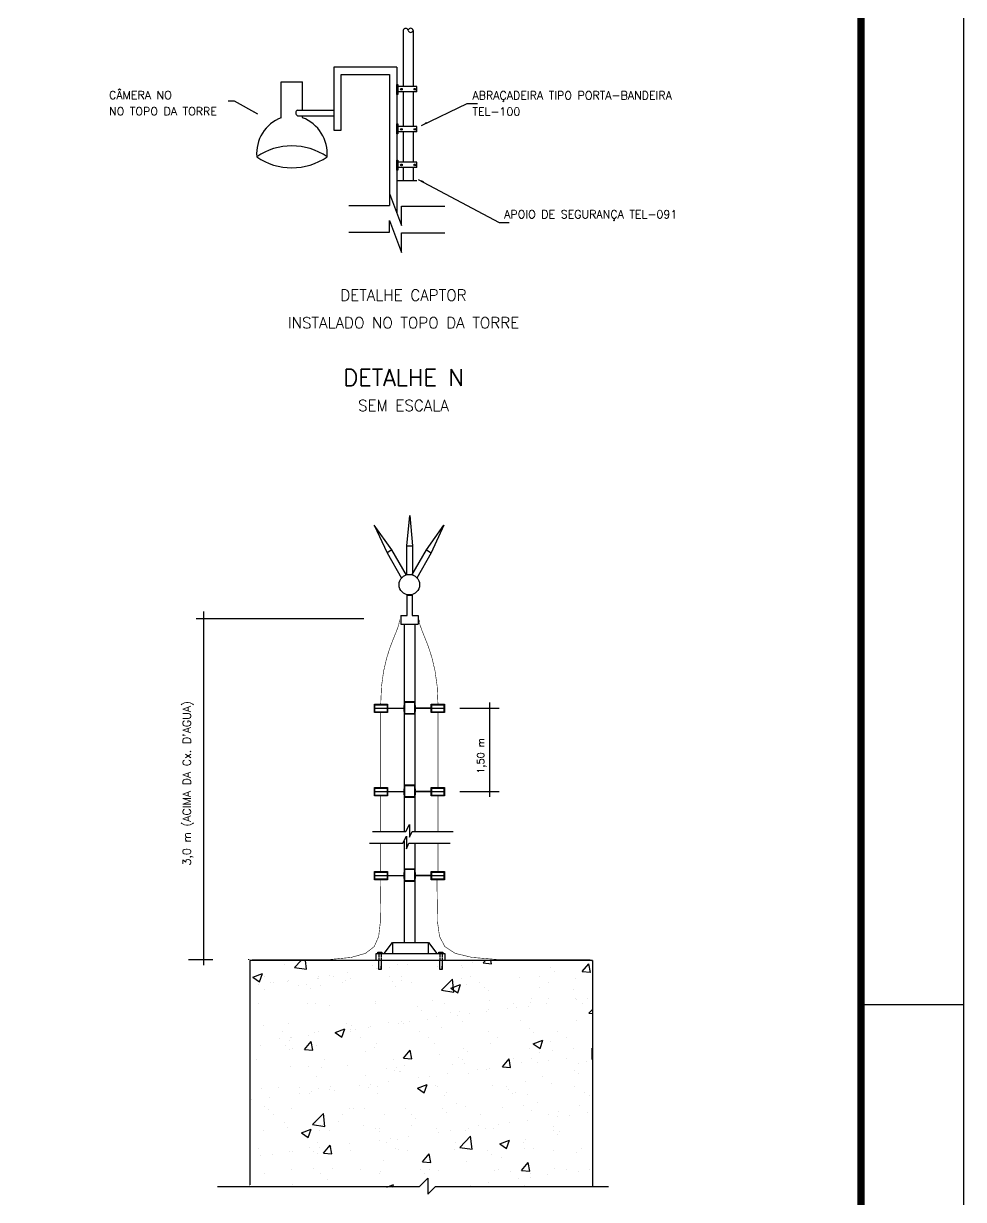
# Paper-space layout 'Layout4' of a CAD drawing. Header units: millimetres. Extents: x 16 to 267, y 19 to 196.
# Drawn here: x 228.63 to 266.96, y 99.67 to 147.62 of the extents above; entities that cross this region are included whole.
import ezdxf
from ezdxf.enums import TextEntityAlignment as Align

# ---------------------------------------------------------------- set-up
doc = ezdxf.new("R2010")
doc.units = ezdxf.units.MM
doc.linetypes.add('ACAD_ISO04W100', pattern=[30, 24, -3, 0, -3])
doc.layers.get('0').update_dxf_attribs({"lineweight": 25})
for name, color, linetype in [('C01', 1, 'Continuous'), ('C02', 42, 'Continuous'), ('C03', 7, 'Continuous'), ('C04', 5, 'Continuous'), ('C05', 4, 'Continuous'), ('PARA-RAIOS', 7, 'Continuous')]:
    doc.layers.add(name, color=color, linetype=linetype)
doc.layers.add('Cabo 35 mm²', color=10, linetype='ACAD_ISO04W100', lineweight=40)
doc.styles.add('100CL', font='romans.shx', dxfattribs={"height": 25})
doc.styles.add('140CL', font='romans.shx', dxfattribs={"height": 100})
doc.styles.add('80CL', font='romans.shx', dxfattribs={"height": 2})
doc.styles.add('RomanS', font='romans.shx')

# ---------------------------------------------------------------- blocks, each defined once
blk = doc.blocks.new('*X101')
at = {"color": 0}
for p, q in [((57053, 22446), (57053, 22446)), ((57538, 22377), (57538, 22377)), ((58076, 22442), (58076, 22442)), ((60308, 22439), (60308, 22439)), ((58363, 22183), (58363, 22183)), ((58688, 22226), (58688, 22226)), ((59139, 22363), (59139, 22363)), ((59212, 22295), (59212, 22295)), ((59231, 22297), (59231, 22297)), ((59439, 22325), (59439, 22325)), ((59765, 22367), (59765, 22367)), ((60763, 22328), (60763, 22328)), ((62158, 22163), (62158, 22163)), ((62363, 22314), (62363, 22314)), ((62437, 22246), (62437, 22246)), ((57078, 22014), (57078, 22014)), ((57175, 22154), (57175, 22154)), ((57286, 22041), (57286, 22041)), ((57344, 22046), (57344, 22046)), ((57594, 22071), (57594, 22071)), ((57611, 22084), (57611, 22084)), ((57936, 22012), (57936, 22012)), ((58154, 22155), (58154, 22155)), ((58421, 22156), (58421, 22156)), ((58589, 22049), (58589, 22049)), ((58641, 22085), (58641, 22085)), ((59560, 21977), (59560, 21977)), ((59664, 22080), (59664, 22080)), ((59666, 22158), (59666, 22158)), ((59835, 22051), (59835, 22051)), ((60744, 22119), (60744, 22119)), ((60912, 22161), (60912, 22161)), ((61081, 22053), (61081, 22053)), ((61161, 21963), (61161, 21963)), ((61791, 22132), (61791, 22132)), ((62326, 22055), (62326, 22055)), ((62815, 22127), (62815, 22127)), ((58010, 21944), (58010, 21944)), ((61235, 21895), (61235, 21895)), ((62332, 21757), (62332, 21757)), ((62785, 21927), (62785, 21927)), ((63038, 21763), (63038, 21763)), ((57078, 21676), (57078, 21676)), ((57951, 21659), (57951, 21659)), ((58101, 21671), (58101, 21671)), ((58358, 21625), (58358, 21625)), ((59182, 21710), (59182, 21710)), ((59197, 21662), (59197, 21662)), ((59958, 21612), (59958, 21612)), ((60032, 21544), (60032, 21544)), ((60229, 21723), (60229, 21723)), ((60442, 21664), (60442, 21664)), ((61252, 21718), (61252, 21718)), ((61583, 21576), (61583, 21576)), ((61688, 21666), (61688, 21666)), ((61753, 21594), (61753, 21594)), ((61962, 21621), (61962, 21621)), ((62287, 21664), (62287, 21664)), ((62830, 21735), (62830, 21735)), ((62934, 21669), (62934, 21669)), ((58666, 21314), (58666, 21314)), ((59808, 21337), (59808, 21337)), ((60133, 21380), (60133, 21380)), ((60677, 21452), (60677, 21452)), ((60770, 21348), (60770, 21348)), ((60885, 21479), (60885, 21479)), ((61210, 21522), (61210, 21522)), ((61817, 21361), (61817, 21361)), ((62840, 21357), (62840, 21357)), ((57155, 21274), (57155, 21274)), ((57498, 21152), (57498, 21152)), ((57619, 21301), (57619, 21301)), ((58523, 21168), (58523, 21168)), ((58731, 21196), (58731, 21196)), ((58744, 21154), (58744, 21154)), ((58756, 21261), (58756, 21261)), ((58830, 21193), (58830, 21193)), ((59057, 21239), (59057, 21239)), ((59600, 21310), (59600, 21310)), ((59689, 21309), (59689, 21309)), ((59989, 21157), (59989, 21157)), ((60380, 21225), (60380, 21225)), ((61235, 21159), (61235, 21159)), ((61981, 21212), (61981, 21212)), ((62055, 21144), (62055, 21144)), ((62481, 21161), (62481, 21161)), ((57103, 20905), (57103, 20905)), ((57447, 21027), (57447, 21027)), ((57554, 20910), (57554, 20910)), ((57655, 21054), (57655, 21054)), ((57667, 21045), (57667, 21045)), ((57980, 21097), (57980, 21097)), ((58126, 20900), (58126, 20900)), ((58912, 21047), (58912, 21047)), ((59207, 20939), (59207, 20939)), ((60158, 21049), (60158, 21049)), ((60254, 20952), (60254, 20952)), ((61277, 20947), (61277, 20947)), ((61404, 21051), (61404, 21051)), ((62357, 20986), (62357, 20986)), ((62649, 21054), (62649, 21054)), ((57627, 20842), (57627, 20842)), ((59178, 20874), (59178, 20874)), ((60778, 20860), (60778, 20860)), ((60852, 20793), (60852, 20793)), ((62403, 20825), (62403, 20825)), ((62656, 20677), (62656, 20677)), ((57028, 20656), (57028, 20656)), ((57644, 20530), (57644, 20530)), ((57975, 20523), (57975, 20523)), ((58274, 20658), (58274, 20658)), ((58691, 20543), (58691, 20543)), ((59520, 20660), (59520, 20660)), ((59576, 20509), (59576, 20509)), ((59714, 20538), (59714, 20538)), ((60765, 20662), (60765, 20662)), ((60795, 20577), (60795, 20577)), ((61045, 20465), (61045, 20465)), ((61200, 20474), (61200, 20474)), ((61254, 20492), (61254, 20492)), ((61579, 20535), (61579, 20535)), ((61842, 20591), (61842, 20591)), ((62011, 20665), (62011, 20665)), ((62122, 20606), (62122, 20606)), ((62330, 20634), (62330, 20634)), ((62801, 20460), (62801, 20460)), ((62865, 20586), (62865, 20586)), ((59425, 20251), (59425, 20251)), ((59650, 20442), (59650, 20442)), ((59969, 20323), (59969, 20323)), ((60177, 20350), (60177, 20350)), ((60502, 20393), (60502, 20393)), ((62874, 20393), (62874, 20393)), ((57128, 20134), (57128, 20134)), ((57815, 20039), (57815, 20039)), ((57821, 20151), (57821, 20151)), ((57990, 20043), (57990, 20043)), ((58024, 20067), (58024, 20067)), ((58152, 20129), (58152, 20129)), ((58349, 20110), (58349, 20110)), ((58373, 20158), (58373, 20158)), ((58447, 20091), (58447, 20091)), ((58892, 20181), (58892, 20181)), ((59067, 20153), (59067, 20153)), ((59100, 20209), (59100, 20209)), ((59232, 20168), (59232, 20168)), ((59235, 20045), (59235, 20045)), ((59998, 20123), (59998, 20123)), ((60279, 20182), (60279, 20182)), ((60312, 20155), (60312, 20155)), ((60481, 20048), (60481, 20048)), ((61302, 20177), (61302, 20177)), ((61558, 20157), (61558, 20157)), ((61598, 20109), (61598, 20109)), ((61672, 20042), (61672, 20042)), ((61727, 20050), (61727, 20050)), ((62383, 20216), (62383, 20216)), ((62804, 20160), (62804, 20160)), ((62972, 20052), (62972, 20052)), ((56947, 19925), (56947, 19925)), ((57272, 19968), (57272, 19968)), ((61867, 19820), (61867, 19820)), ((57171, 19807), (57171, 19807)), ((57245, 19740), (57245, 19740)), ((57351, 19654), (57351, 19654)), ((57669, 19759), (57669, 19759)), ((58597, 19656), (58597, 19656)), ((58716, 19773), (58716, 19773)), ((58795, 19772), (58795, 19772)), ((59740, 19768), (59740, 19768)), ((59843, 19658), (59843, 19658)), ((60396, 19758), (60396, 19758)), ((60469, 19691), (60469, 19691)), ((60820, 19807), (60820, 19807)), ((61088, 19661), (61088, 19661)), ((62020, 19723), (62020, 19723)), ((62334, 19663), (62334, 19663)), ((62491, 19619), (62491, 19619)), ((62699, 19647), (62699, 19647)), ((62890, 19815), (62890, 19815)), ((63024, 19690), (63024, 19690)), ((57593, 19421), (57593, 19421)), ((59193, 19407), (59193, 19407)), ((59257, 19398), (59257, 19398)), ((60304, 19411), (60304, 19411)), ((60871, 19406), (60871, 19406)), ((61327, 19406), (61327, 19406)), ((61414, 19478), (61414, 19478)), ((61622, 19505), (61622, 19505)), ((61948, 19548), (61948, 19548)), ((62408, 19445), (62408, 19445)), ((57154, 19364), (57154, 19364)), ((58177, 19359), (58177, 19359)), ((59261, 19194), (59261, 19194)), ((59267, 19340), (59267, 19340)), ((59469, 19222), (59469, 19222)), ((59794, 19264), (59794, 19264)), ((60338, 19336), (60338, 19336)), ((60546, 19363), (60546, 19363)), ((60817, 19372), (60817, 19372)), ((62418, 19358), (62418, 19358)), ((62492, 19290), (62492, 19290)), ((57067, 19039), (57067, 19039)), ((57641, 18981), (57641, 18981)), ((57695, 18989), (57695, 18989)), ((57991, 19056), (57991, 19056)), ((58065, 18988), (58065, 18988)), ((58144, 19149), (58144, 19149)), ((58184, 19052), (58184, 19052)), ((58313, 19041), (58313, 19041)), ((58392, 19080), (58392, 19080)), ((58718, 19123), (58718, 19123)), ((58742, 19002), (58742, 19002)), ((59390, 19151), (59390, 19151)), ((59559, 19044), (59559, 19044)), ((59615, 19021), (59615, 19021)), ((59765, 18997), (59765, 18997)), ((60635, 19153), (60635, 19153)), ((60804, 19046), (60804, 19046)), ((60845, 19036), (60845, 19036)), ((61216, 19007), (61216, 19007)), ((61881, 19156), (61881, 19156)), ((61892, 19049), (61892, 19049)), ((62050, 19048), (62050, 19048)), ((62840, 18972), (62840, 18972)), ((62915, 19044), (62915, 19044)), ((57107, 18911), (57107, 18911)), ((57316, 18938), (57316, 18938)), ((61289, 18939), (61289, 18939)), ((57179, 18593), (57179, 18593)), ((57674, 18652), (57674, 18652)), ((58202, 18588), (58202, 18588)), ((58413, 18670), (58413, 18670)), ((58920, 18655), (58920, 18655)), ((59282, 18627), (59282, 18627)), ((60013, 18656), (60013, 18656)), ((60087, 18588), (60087, 18588)), ((60166, 18657), (60166, 18657)), ((60329, 18640), (60329, 18640)), ((61353, 18635), (61353, 18635)), ((61411, 18659), (61411, 18659)), ((61637, 18620), (61637, 18620)), ((62316, 18561), (62316, 18561)), ((62433, 18674), (62433, 18674)), ((62657, 18661), (62657, 18661)), ((62860, 18632), (62860, 18632)), ((63068, 18660), (63068, 18660)), ((60706, 18349), (60706, 18349)), ((60915, 18376), (60915, 18376)), ((61240, 18419), (61240, 18419)), ((61783, 18490), (61783, 18490)), ((61991, 18518), (61991, 18518))]:
    blk.add_line(p, q, dxfattribs=at)

psp = doc.layouts.new('Layout4')

# ---------------------------------------------------------------- linework, layer by layer
for p, q in [((266.956, 195.728), (266.956, 19.474)), ((266.956, 107.601), (262.774, 107.601))]:
    psp.add_line(p, q)
at = {"const_width": 0.299}
psp.add_lwpolyline([(30.955, 23.656), (30.955, 191.546), (262.774, 191.546), (262.774, 23.656)], close=True, dxfattribs=at)
at = {"layer": 'C01'}
for p, q in [((239.144, 143.781), (239.144, 145.246)), ((239.144, 145.246), (240.007, 145.246)), ((240.007, 144.093), (240.007, 145.246)), ((239.81, 144.093), (241.288, 144.093)), ((239.81, 143.859), (241.288, 143.859)), ((240.007, 143.781), (240.007, 143.859))]:
    psp.add_line(p, q, dxfattribs=at)
at = {"layer": 'C01', "ltscale": 10}
for p, q in [((243.557, 140.683), (243.557, 140.683)), ((243.557, 140.683), (244.04, 139.379)), ((243.557, 140.683), (243.557, 140.199)), ((241.892, 140.199), (243.557, 140.199)), ((244.04, 139.379), (244.04, 140.178)), ((244.04, 140.178), (245.806, 140.178)), ((243.557, 139.589), (244.04, 138.286)), ((243.557, 139.106), (243.557, 139.589)), ((241.892, 139.106), (243.557, 139.106)), ((244.04, 139.085), (245.806, 139.085)), ((244.04, 138.286), (244.04, 139.085))]:
    psp.add_line(p, q, dxfattribs=at)
at = {"layer": 'C01'}
for centre in [(244.041, 144.938), (244.591, 144.938), (244.041, 143.306), (244.591, 143.306), (244.041, 141.853), (244.591, 141.853)]:
    psp.add_circle(centre, 0.0364, dxfattribs=at)
for centre, radius, start, end in [((239.864, 143.976), 0.129, 115.0568, 244.9432), ((239.704, 142.315), 1.569, 110.915, 184.8035), ((239.447, 142.315), 1.569, 355.1965, 69.085), ((239.576, 140.11), 2.521, 55.315, 124.685), ((239.576, 144.257), 2.521, 235.315, 304.685)]:
    psp.add_arc(centre, radius, start, end, dxfattribs=at)
at = {"layer": 'C02'}
for p, q in [((243.85, 145.833), (241.288, 145.833)), ((241.288, 145.833), (241.288, 145.539)), ((241.288, 145.833), (241.288, 143.27)), ((243.85, 145.833), (243.85, 141.076)), ((241.581, 145.539), (243.557, 145.539)), ((241.581, 143.27), (241.581, 145.539)), ((243.557, 145.539), (243.557, 140.683)), ((244.675, 145.057), (243.895, 145.057)), ((244.675, 144.831), (243.895, 144.831)), ((244.675, 144.831), (244.675, 145.057)), ((237.242, 144.451), (236.978, 144.451)), ((238.188, 143.93), (237.242, 144.451)), ((244.675, 143.425), (243.895, 143.425)), ((244.675, 143.199), (244.675, 143.425)), ((241.288, 143.27), (241.581, 143.27)), ((244.675, 143.199), (243.895, 143.199)), ((244.675, 141.973), (243.895, 141.973)), ((244.675, 141.746), (244.675, 141.973)), ((244.675, 141.746), (243.895, 141.746)), ((243.85, 141.213), (244.675, 141.213)), ((243.85, 141.213), (243.85, 139.892))]:
    psp.add_line(p, q, dxfattribs=at)
at = {"layer": 'C02', "ltscale": 30}
for p, q in [((244.864, 143.458), (246.727, 144.36)), ((246.727, 144.36), (247.147, 144.36)), ((244.73, 141.266), (248.02, 139.51)), ((248.02, 139.51), (248.439, 139.51))]:
    psp.add_line(p, q, dxfattribs=at)
at = {"layer": 'C02'}
for points in [[(243.85, 144.723), (243.85, 145.132), (243.895, 145.132), (243.895, 144.723)], [(243.85, 141.641), (243.85, 142.05), (243.895, 142.05), (243.895, 141.641)]]:
    psp.add_lwpolyline(points, close=True, dxfattribs=at)
at = {"layer": 'C02', "linetype": 'Continuous'}
psp.add_lwpolyline([(243.85, 143.116), (243.85, 143.525), (243.895, 143.525), (243.895, 143.116)], close=True, dxfattribs=at)
at = {"layer": 'C02'}
psp.add_solid([(238.044, 144.045), (238.014, 143.992), (238.188, 143.93)], dxfattribs=at)
at = {"layer": 'C02', "ltscale": 30}
for points in [[(245.053, 143.609), (245.092, 143.54), (244.864, 143.458)], [(244.961, 141.19), (244.924, 141.12), (244.73, 141.266)]]:
    psp.add_solid(points, dxfattribs=at)
at = {"layer": 'C03', "linetype": 'ByBlock'}
for p, q in [((244.119, 147.334), (244.118, 145.057)), ((244.519, 147.341), (244.519, 145.057)), ((244.115, 144.831), (244.115, 143.425)), ((244.519, 144.831), (244.519, 143.425)), ((244.115, 143.199), (244.116, 141.973)), ((244.519, 143.199), (244.52, 141.973)), ((244.116, 141.746), (244.116, 141.213)), ((244.52, 141.746), (244.52, 141.213))]:
    psp.add_line(p, q, dxfattribs=at)
for centre, radius, start, end in [((244.218, 147.32), 0.101, 10.999, 169.5627), ((244.418, 147.321), 0.104, 10.7554, 168.1947), ((244.418, 147.36), 0.104, 191.8053, 349.2446)]:
    psp.add_arc(centre, radius, start, end, dxfattribs=at)
at = {"layer": 'Cabo 35 mm²', "const_width": 0.0225}
for points in [[(243.968, 123.317), (243.935, 123.11), (243.847, 122.86), (243.724, 122.559), (243.582, 122.193), (243.441, 121.751), (243.317, 121.223), (243.23, 120.597), (243.197, 119.861)], [(244.761, 123.317), (244.794, 123.11), (244.882, 122.86), (245.005, 122.559), (245.147, 122.193), (245.288, 121.751), (245.412, 121.223), (245.499, 120.597), (245.532, 119.861)], [(243.191, 119.529), (243.191, 116.459)], [(245.531, 119.529), (245.531, 116.459)], [(243.191, 116.126), (243.191, 114.695)], [(245.531, 116.126), (245.531, 114.695)], [(243.191, 114.186), (243.191, 113.032)], [(245.531, 114.186), (245.531, 113.032)], [(243.203, 112.707), (243.181, 110.97), (243.114, 110.395), (242.933, 109.984), (242.579, 109.708), (241.996, 109.541), (241.126, 109.455), (240.833, 109.448)], [(245.489, 112.707), (245.515, 110.97), (245.595, 110.395), (245.81, 109.984), (246.23, 109.708), (246.922, 109.541), (247.954, 109.455), (248.273, 109.448)]]:
    psp.add_lwpolyline(points, dxfattribs=at)
for points in [[(238.639, 109.448), (240.833, 109.448), (237.972, 109.448, 0.414214), (237.86, 109.335), (237.86, 100.197)], [(251.047, 109.448), (248.273, 109.448), (251.713, 109.448, -0.414214), (251.826, 109.335), (251.826, 100.197)]]:
    psp.add_lwpolyline(points, format="xyb", dxfattribs=at)
at = {"layer": 'PARA-RAIOS'}
for p, q in [((244.266, 126.319), (244.378, 127.557)), ((244.378, 127.557), (244.491, 126.319)), ((243.649, 126.155), (242.936, 127.172)), ((242.936, 127.172), (243.454, 126.043)), ((245.062, 126.155), (245.776, 127.172)), ((245.776, 127.172), (245.257, 126.043)), ((243.649, 126.155), (243.454, 126.043)), ((244.243, 125.121), (243.649, 126.155)), ((244.266, 126.319), (244.491, 126.319)), ((244.266, 125.127), (244.266, 126.319)), ((244.468, 125.121), (245.062, 126.155)), ((244.491, 126.319), (244.491, 125.127)), ((245.062, 126.155), (245.257, 126.043)), ((243.454, 126.043), (244.048, 125.009)), ((245.257, 126.043), (244.663, 125.009)), ((244.273, 123.478), (244.273, 124.317)), ((244.273, 124.317), (244.478, 124.317)), ((244.478, 124.317), (244.478, 123.478)), ((242.511, 123.349), (235.671, 123.349)), ((235.986, 109.219), (235.986, 123.642)), ((244.011, 123.478), (244.011, 123.129)), ((244.011, 123.478), (244.273, 123.478)), ((244.478, 123.478), (244.726, 123.478)), ((244.726, 123.478), (244.726, 123.129)), ((244.011, 123.129), (244.726, 123.129)), ((244.153, 123.123), (244.153, 114.703)), ((244.603, 114.703), (244.603, 123.123)), ((244.153, 119.974), (244.603, 119.974)), ((244.176, 119.479), (244.176, 119.952)), ((244.176, 119.952), (244.581, 119.952)), ((244.581, 119.952), (244.581, 119.479)), ((247.641, 116.082), (247.641, 119.929)), ((242.938, 119.862), (243.478, 119.862)), ((242.938, 119.524), (242.938, 119.862)), ((243.478, 119.524), (242.938, 119.524)), ((242.961, 119.839), (243.456, 119.839)), ((242.961, 119.547), (242.961, 119.839)), ((242.961, 119.704), (244.153, 119.704)), ((243.456, 119.547), (242.961, 119.547)), ((243.456, 119.839), (243.456, 119.547)), ((243.478, 119.862), (243.478, 119.524)), ((244.153, 119.569), (244.153, 119.817)), ((244.603, 119.457), (244.153, 119.457)), ((244.581, 119.479), (244.176, 119.479)), ((244.603, 119.817), (244.603, 119.569)), ((244.603, 119.704), (245.773, 119.704)), ((245.256, 119.704), (244.603, 119.704)), ((245.256, 119.524), (245.256, 119.862)), ((245.256, 119.862), (245.796, 119.862)), ((245.796, 119.524), (245.256, 119.524)), ((245.278, 119.547), (245.278, 119.839)), ((245.278, 119.839), (245.773, 119.839)), ((245.773, 119.547), (245.278, 119.547)), ((245.773, 119.839), (245.773, 119.547)), ((245.796, 119.862), (245.796, 119.524)), ((246.426, 119.704), (248.023, 119.704)), ((244.153, 116.577), (244.603, 116.577)), ((244.176, 116.554), (244.581, 116.554)), ((244.176, 116.082), (244.176, 116.554)), ((244.581, 116.554), (244.581, 116.082)), ((242.938, 116.127), (242.938, 116.464)), ((242.938, 116.464), (243.478, 116.464)), ((243.478, 116.127), (242.938, 116.127)), ((242.961, 116.149), (242.961, 116.442)), ((242.961, 116.442), (243.456, 116.442)), ((242.961, 116.307), (244.153, 116.307)), ((243.456, 116.149), (242.961, 116.149)), ((243.456, 116.442), (243.456, 116.149)), ((243.478, 116.464), (243.478, 116.127)), ((244.153, 116.172), (244.153, 116.419)), ((244.603, 116.059), (244.153, 116.059)), ((244.581, 116.082), (244.176, 116.082)), ((244.603, 116.419), (244.603, 116.172)), ((245.256, 116.307), (244.603, 116.307)), ((244.603, 116.307), (245.773, 116.307)), ((245.256, 116.464), (245.796, 116.464)), ((245.256, 116.127), (245.256, 116.464)), ((245.796, 116.127), (245.256, 116.127)), ((245.278, 116.442), (245.773, 116.442)), ((245.278, 116.149), (245.278, 116.442)), ((245.773, 116.149), (245.278, 116.149)), ((245.773, 116.442), (245.773, 116.149)), ((245.796, 116.464), (245.796, 116.127)), ((246.426, 116.307), (248.023, 116.307)), ((242.866, 114.679), (244.226, 114.679)), ((244.226, 114.679), (244.373, 114.958)), ((244.373, 114.958), (244.373, 114.449)), ((244.373, 114.449), (244.475, 114.671)), ((244.475, 114.671), (246.153, 114.671)), ((242.741, 114.203), (244.101, 114.203)), ((244.101, 114.203), (244.248, 114.482)), ((244.153, 114.277), (244.153, 110.154)), ((244.248, 114.482), (244.248, 113.973)), ((244.248, 113.973), (244.35, 114.194)), ((244.35, 114.194), (246.028, 114.194)), ((244.603, 110.154), (244.603, 114.186)), ((242.938, 113.044), (243.478, 113.044)), ((242.938, 112.707), (242.938, 113.044)), ((243.478, 112.707), (242.938, 112.707)), ((242.961, 113.022), (243.456, 113.022)), ((242.961, 112.729), (242.961, 113.022)), ((242.961, 112.887), (244.153, 112.887)), ((243.456, 112.729), (242.961, 112.729)), ((243.456, 113.022), (243.456, 112.729)), ((243.478, 113.044), (243.478, 112.707)), ((244.153, 113.157), (244.603, 113.157)), ((244.153, 112.752), (244.153, 112.999)), ((244.176, 112.662), (244.176, 113.134)), ((244.176, 113.134), (244.581, 113.134)), ((244.581, 113.134), (244.581, 112.662)), ((244.603, 112.999), (244.603, 112.752)), ((244.603, 112.887), (245.773, 112.887)), ((245.256, 112.887), (244.603, 112.887)), ((245.256, 112.707), (245.256, 113.044)), ((245.256, 113.044), (245.796, 113.044)), ((245.796, 112.707), (245.256, 112.707)), ((245.278, 112.729), (245.278, 113.022)), ((245.278, 113.022), (245.773, 113.022)), ((245.773, 112.729), (245.278, 112.729)), ((245.773, 113.022), (245.773, 112.729)), ((245.796, 113.044), (245.796, 112.707)), ((244.603, 112.639), (244.153, 112.639)), ((244.581, 112.662), (244.176, 112.662)), ((243.343, 109.703), (243.68, 110.153)), ((243.68, 110.153), (245.143, 110.153)), ((243.68, 110.153), (243.68, 109.703)), ((245.143, 109.703), (245.143, 110.153)), ((245.143, 110.153), (245.48, 109.703)), ((236.346, 109.444), (235.356, 109.444)), ((237.815, 109.444), (237.815, 109.467)), ((251.826, 109.422), (237.86, 109.422)), ((237.86, 109.422), (237.86, 100.264)), ((243.005, 109.703), (245.818, 109.703)), ((243.005, 109.422), (243.005, 109.703)), ((243.086, 109.702), (243.086, 109.754)), ((243.086, 109.754), (243.248, 109.754)), ((243.122, 109.05), (243.122, 109.422)), ((243.123, 109.681), (243.123, 109.625)), ((243.123, 109.603), (243.123, 109.56)), ((243.123, 109.535), (243.123, 109.495)), ((243.123, 109.477), (243.123, 109.439)), ((243.216, 109.681), (243.216, 109.625)), ((243.216, 109.603), (243.216, 109.56)), ((243.216, 109.535), (243.216, 109.495)), ((243.216, 109.477), (243.216, 109.439)), ((243.216, 109.422), (243.216, 109.05)), ((243.248, 109.754), (243.248, 109.703)), ((245.571, 109.702), (245.571, 109.754)), ((245.571, 109.754), (245.732, 109.754)), ((245.611, 109.05), (245.611, 109.422)), ((245.613, 109.681), (245.613, 109.625)), ((245.613, 109.603), (245.613, 109.56)), ((245.613, 109.535), (245.613, 109.495)), ((245.613, 109.477), (245.613, 109.439)), ((245.706, 109.681), (245.706, 109.625)), ((245.706, 109.603), (245.706, 109.56)), ((245.706, 109.535), (245.706, 109.495)), ((245.706, 109.477), (245.706, 109.439)), ((245.706, 109.422), (245.706, 109.05)), ((245.732, 109.754), (245.732, 109.703)), ((245.818, 109.703), (245.818, 109.422)), ((251.826, 109.42), (251.826, 100.174)), ((251.826, 109.332), (251.826, 108.859)), ((243.216, 109.05), (243.122, 109.05)), ((243.216, 109.05), (243.216, 109.188)), ((245.705, 109.05), (245.611, 109.05)), ((245.706, 109.05), (245.706, 109.188)), ((251.799, 105.847), (251.799, 105.375)), ((251.822, 105.712), (251.822, 105.465)), ((244.783, 100.197), (245.121, 100.534)), ((245.121, 100.534), (245.121, 99.882)), ((236.548, 100.197), (244.783, 100.197)), ((245.121, 99.882), (245.436, 100.197)), ((245.436, 100.197), (252.478, 100.197))]:
    psp.add_line(p, q, dxfattribs=at)
at = {"layer": 'PARA-RAIOS', "color": 0}
for p, q in [((239.677, 109.135), (239.951, 109.422)), ((240.177, 109.057), (240.135, 109.422)), ((246.938, 109.343), (246.938, 109.343)), ((247.378, 109.315), (247.468, 109.422)), ((247.715, 109.285), (247.689, 109.422)), ((237.977, 108.737), (238.371, 108.888)), ((238.257, 108.548), (238.371, 108.888)), ((239.677, 109.135), (240.177, 109.058)), ((243.9, 109.252), (243.9, 109.252)), ((245.53, 109.158), (245.53, 109.158)), ((246.494, 109.192), (246.494, 109.192)), ((247.378, 109.315), (247.715, 109.286)), ((251.413, 108.962), (251.684, 109.285)), ((251.413, 108.962), (251.749, 108.933)), ((251.749, 108.932), (251.684, 109.285)), ((237.977, 108.737), (238.257, 108.549)), ((239.847, 108.409), (239.847, 108.409)), ((240.62, 108.689), (240.62, 108.689)), ((240.679, 108.691), (240.679, 108.691)), ((240.731, 108.411), (240.731, 108.411)), ((241.977, 108.69), (241.977, 108.69)), ((243.573, 108.771), (243.573, 108.771)), ((243.682, 108.565), (243.682, 108.565)), ((245.68, 108.204), (246.118, 108.661)), ((246.061, 108.287), (246.455, 108.438)), ((246.18, 108.126), (246.118, 108.661)), ((246.341, 108.098), (246.455, 108.438)), ((246.684, 108.438), (246.684, 108.438)), ((238.439, 108.224), (238.439, 108.224)), ((245.68, 108.204), (246.18, 108.127)), ((246.061, 108.287), (246.341, 108.098)), ((249.687, 108.311), (249.687, 108.311)), ((247.589, 107.405), (247.589, 107.405)), ((249.314, 107.716), (249.314, 107.716)), ((249.329, 107.847), (249.329, 107.847)), ((251.141, 107.872), (251.141, 107.872)), ((251.683, 107.273), (251.826, 107.422)), ((244.05, 106.939), (244.05, 106.939)), ((245.458, 107.124), (245.458, 107.124)), ((246.049, 107.284), (246.049, 107.284)), ((246.426, 107.32), (246.426, 107.32)), ((251.683, 107.273), (251.826, 107.251)), ((240.498, 106.471), (240.498, 106.471)), ((240.663, 106.538), (240.663, 106.538)), ((241.335, 106.473), (241.728, 106.624)), ((241.335, 106.473), (241.614, 106.284)), ((241.614, 106.284), (241.728, 106.624)), ((242.768, 106.721), (242.768, 106.721)), ((243.504, 106.898), (243.504, 106.898)), ((239.488, 106.158), (239.488, 106.158)), ((240.09, 105.79), (240.361, 106.113)), ((240.426, 105.76), (240.361, 106.113)), ((249.418, 106.022), (249.812, 106.173)), ((249.418, 106.022), (249.698, 105.833)), ((249.698, 105.833), (249.812, 106.173)), ((239.583, 105.817), (239.583, 105.817)), ((240.09, 105.79), (240.426, 105.76)), ((242.586, 105.69), (242.586, 105.69)), ((244.124, 105.437), (244.395, 105.76)), ((244.46, 105.407), (244.395, 105.76)), ((245.589, 105.563), (245.589, 105.563)), ((249.245, 105.843), (249.245, 105.843)), ((249.661, 105.654), (249.661, 105.654)), ((251.069, 105.839), (251.069, 105.839)), ((240.769, 105.062), (240.769, 105.062)), ((243.436, 105.026), (243.436, 105.026)), ((244.124, 105.437), (244.46, 105.407)), ((246.109, 105.186), (246.109, 105.186)), ((246.357, 105.447), (246.357, 105.447)), ((248.159, 105.084), (248.43, 105.407)), ((248.159, 105.084), (248.495, 105.055)), ((248.495, 105.054), (248.43, 105.407)), ((248.592, 105.437), (248.592, 105.437)), ((251.594, 105.31), (251.594, 105.31)), ((240.595, 104.666), (240.595, 104.666)), ((242.57, 104.72), (242.57, 104.72)), ((243.772, 104.935), (243.772, 104.935)), ((243.978, 104.906), (243.978, 104.906)), ((246.775, 104.808), (246.775, 104.808)), ((249.778, 104.681), (249.778, 104.681)), ((239.018, 104.253), (239.018, 104.253)), ((244.692, 104.208), (245.086, 104.359)), ((244.692, 104.208), (244.972, 104.019)), ((244.972, 104.019), (245.086, 104.359)), ((249.097, 104.491), (249.097, 104.491)), ((245.816, 103.928), (245.816, 103.928)), ((246.289, 103.575), (246.289, 103.575)), ((249.177, 103.971), (249.177, 103.971)), ((249.59, 103.621), (249.59, 103.621)), ((251.72, 103.901), (251.72, 103.901)), ((240.422, 102.725), (240.861, 103.181)), ((240.923, 102.647), (240.861, 103.181)), ((242.536, 103.364), (242.536, 103.364)), ((243.367, 103.153), (243.367, 103.153)), ((248.181, 103.435), (248.181, 103.435)), ((250.445, 103.256), (250.445, 103.256)), ((239.255, 102.801), (239.255, 102.801)), ((240.422, 102.725), (240.923, 102.647)), ((240.526, 102.793), (240.526, 102.793)), ((241.467, 102.831), (241.467, 102.831)), ((242.499, 102.687), (242.499, 102.687)), ((244.47, 102.704), (244.47, 102.704)), ((244.629, 102.968), (244.629, 102.968)), ((247.164, 102.692), (247.164, 102.692)), ((239.966, 102.394), (240.36, 102.545)), ((239.966, 102.394), (240.246, 102.205)), ((240.246, 102.205), (240.36, 102.545)), ((241.09, 102.502), (241.09, 102.502)), ((246.426, 101.794), (246.864, 102.25)), ((246.926, 101.716), (246.864, 102.25)), ((247.473, 102.577), (247.473, 102.577)), ((250.475, 102.45), (250.475, 102.45)), ((240.87, 101.559), (241.141, 101.882)), ((241.206, 101.529), (241.141, 101.882)), ((243.884, 102.129), (243.884, 102.129)), ((246.22, 101.702), (246.22, 101.702)), ((246.426, 101.794), (246.926, 101.716)), ((248.05, 101.943), (248.444, 102.094)), ((248.05, 101.943), (248.33, 101.754)), ((248.33, 101.754), (248.444, 102.094)), ((249.109, 102.098), (249.109, 102.098)), ((250.24, 101.683), (250.24, 101.683)), ((240.603, 101.566), (240.603, 101.566)), ((240.87, 101.559), (241.206, 101.529)), ((243.299, 101.281), (243.299, 101.281)), ((244.905, 101.206), (245.176, 101.529)), ((244.905, 101.206), (245.241, 101.176)), ((245.241, 101.176), (245.176, 101.529)), ((246.702, 101.217), (246.702, 101.217)), ((248.11, 101.402), (248.11, 101.402)), ((248.939, 100.853), (249.21, 101.176)), ((249.275, 100.823), (249.21, 101.176)), ((240.458, 100.921), (240.458, 100.921)), ((243.149, 100.749), (243.149, 100.749)), ((248.939, 100.853), (249.275, 100.823)), ((249.312, 100.724), (249.312, 100.724)), ((239.611, 100.283), (239.611, 100.283)), ((241.019, 100.469), (241.019, 100.469)), ((243.441, 100.174), (243.717, 100.28)), ((243.682, 100.174), (243.717, 100.28)), ((249.04, 100.226), (249.04, 100.226))]:
    psp.add_line(p, q, dxfattribs=at)
at = {"layer": 'PARA-RAIOS', "const_width": 0.0112}
for points in [[(243.478, 119.704), (244.131, 119.704)], [(243.478, 119.682), (244.153, 119.682)], [(245.256, 119.704), (244.603, 119.704)], [(244.603, 119.682), (245.256, 119.682)], [(243.478, 116.307), (244.131, 116.307)], [(243.478, 116.284), (244.153, 116.284)], [(245.256, 116.307), (244.603, 116.307)], [(244.603, 116.284), (245.256, 116.284)], [(243.478, 112.887), (244.131, 112.887)], [(243.478, 112.864), (244.153, 112.864)], [(245.256, 112.887), (244.603, 112.887)], [(244.603, 112.864), (245.256, 112.864)]]:
    psp.add_lwpolyline(points, dxfattribs=at)
at = {"layer": 'PARA-RAIOS'}
psp.add_circle((244.364, 124.738), 0.418, dxfattribs=at)

# ---------------------------------------------------------------- block references
at = {"layer": 'PARA-RAIOS', "xscale": 0.002249999999946795, "yscale": 0.002249999999946795, "zscale": 0.002249999999946795}
psp.add_blockref('*X101', (109.806, 58.909), dxfattribs=at)

# ---------------------------------------------------------------- texts
at = {"layer": 'C03', "style": '80CL'}
for s, p in [('CÂMERA NO', (232.121, 144.536)), ('ABRAÇADEIRA TIPO PORTA-BANDEIRA', (246.937, 144.525)), ('NO TOPO DA TORRE', (232.121, 143.876)), ('TEL-100 ', (246.937, 143.865)), ('APOIO DE SEGURANÇA TEL-091', (248.23, 139.675))]:
    psp.add_text(s, height=0.33, dxfattribs=at).set_placement(p)
psp.add_text("3,0 m (ACIMA DA Cx. D'AGUA)", height=0.33, rotation=90, dxfattribs=at).set_placement((235.289, 113.289), align=Align.MIDDLE_LEFT)
at = {"layer": 'C04', "color": 5}
for s, style, p in [('DETALHE CAPTOR', '140CL', (244.124, 136.544)), ('INSTALADO NO TOPO DA TORRE', '140CL', (244.124, 135.419)), ('SEM ESCALA', '100CL', (244.124, 132.044))]:
    psp.add_text(s, height=0.45, dxfattribs=dict(at, style=style)).set_placement(p, align=Align.MIDDLE_CENTER)
at = {"layer": 'C05', "style": '140CL'}
psp.add_text('DETALHE N', height=0.675, dxfattribs=at).set_placement((244.131, 133.183), align=Align.MIDDLE_CENTER)
at = {"layer": 'PARA-RAIOS', "style": 'RomanS'}
psp.add_text('1,50 m ', height=0.2925, rotation=90, dxfattribs=at).set_placement((247.419, 117.029))

doc.saveas('drawing.dxf')
